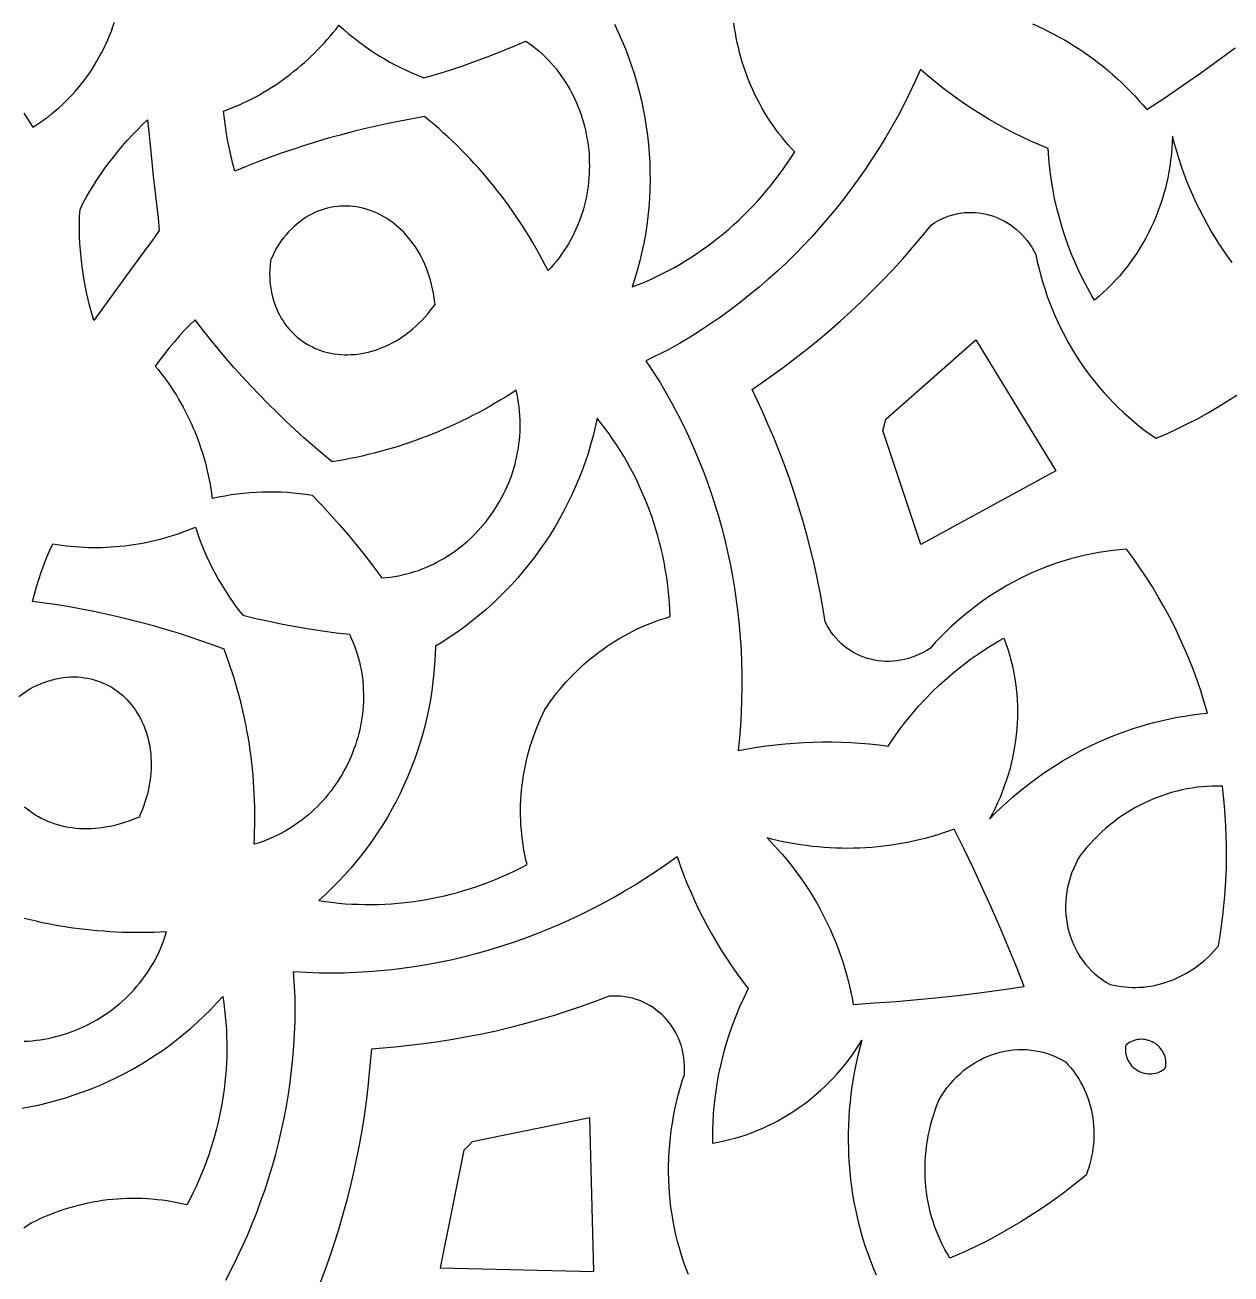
# Model space of a CAD drawing. Extents: x -261 to 261, y -261 to 261.
# Drawn here: x 65.4 to 179, y -119.2 to -1.5 of the extents above; entities that cross this region are included whole.
import ezdxf

# ---------------------------------------------------------------- set-up
doc = ezdxf.new("R2010")
doc.units = 0
doc.layers.add('COUCHE_1', color=18, linetype='CONTINUOUS')

msp = doc.modelspace()

# ---------------------------------------------------------------- linework, layer by layer
at = {"layer": 'COUCHE_1'}
for points in [[(65.26, -9.84), (66.09, -11.18), (66.46, -10.95), (66.82, -10.71), (67.18, -10.45), (67.53, -10.19), (67.87, -9.92), (68.21, -9.64), (68.54, -9.36), (68.87, -9.06), (69.18, -8.76), (69.49, -8.45), (69.79, -8.13), (70.08, -7.81), (70.37, -7.47), (70.65, -7.13), (70.92, -6.79), (71.18, -6.43), (71.43, -6.07), (71.68, -5.7), (71.92, -5.33), (72.14, -4.95), (72.36, -4.56), (72.57, -4.17), (72.78, -3.77), (72.97, -3.37), (73.15, -2.96), (73.33, -2.55), (73.5, -2.13), (73.65, -1.7), (73.8, -1.28)], [(120.88, -1.47), (121.25, -2.24), (121.59, -3.02), (121.92, -3.8), (122.22, -4.59), (122.5, -5.39), (122.77, -6.2), (123.01, -7.01), (123.23, -7.82), (123.42, -8.65), (123.6, -9.47), (123.76, -10.3), (123.89, -11.14), (124, -11.97), (124.09, -12.81), (124.16, -13.65), (124.21, -14.5), (124.23, -15.34), (124.24, -16.19), (124.22, -17.03), (124.18, -17.88), (124.12, -18.72), (124.03, -19.57), (123.93, -20.41), (123.8, -21.25), (123.65, -22.09), (123.48, -22.92), (123.28, -23.75), (123.06, -24.58), (122.82, -25.41), (122.56, -26.22), (123.14, -25.99), (123.72, -25.75), (124.29, -25.5), (124.86, -25.24), (125.42, -24.96), (125.98, -24.67), (126.53, -24.37), (127.07, -24.06), (127.61, -23.74), (128.14, -23.4), (128.66, -23.06), (129.18, -22.7), (129.69, -22.34), (130.19, -21.96), (130.69, -21.57), (131.18, -21.18), (131.66, -20.77), (132.13, -20.35), (132.59, -19.92), (133.05, -19.48), (133.5, -19.03), (133.94, -18.57), (134.38, -18.11), (134.8, -17.63), (135.22, -17.14), (135.62, -16.65), (136.02, -16.14), (136.41, -15.63), (136.79, -15.11), (137.16, -14.57), (137.52, -14.03), (137.87, -13.48), (137.54, -13.14), (137.23, -12.79), (136.92, -12.43), (136.62, -12.06), (136.32, -11.69), (136.04, -11.31), (135.77, -10.93), (135.5, -10.54), (135.25, -10.14), (135, -9.74), (134.77, -9.34), (134.54, -8.92), (134.32, -8.51), (134.12, -8.09), (133.92, -7.67), (133.73, -7.24), (133.55, -6.8), (133.38, -6.37), (133.22, -5.93), (133.07, -5.48), (132.92, -5.04), (132.79, -4.59), (132.67, -4.14), (132.56, -3.68), (132.45, -3.22), (132.36, -2.76), (132.28, -2.3), (132.21, -1.84), (132.14, -1.37)], [(160.27, -1.44), (160.78, -1.67), (161.29, -1.91), (161.79, -2.15), (162.29, -2.41), (162.78, -2.68), (163.27, -2.95), (163.75, -3.24), (164.23, -3.53), (164.7, -3.84), (165.17, -4.15), (165.63, -4.48), (166.09, -4.81), (166.53, -5.15), (166.98, -5.5), (167.42, -5.86), (167.85, -6.23), (168.27, -6.61), (168.69, -7), (169.1, -7.4), (169.5, -7.81), (169.9, -8.22), (170.29, -8.65), (170.67, -9.08), (171.05, -9.52), (172.73, -8.4), (174.41, -7.25), (176.08, -6.09), (177.73, -4.9), (179.37, -3.7)], [(179.07, -23.91), (178.65, -23.33), (178.23, -22.73), (177.83, -22.13), (177.45, -21.51), (177.07, -20.89), (176.71, -20.26), (176.36, -19.61), (176.03, -18.96), (175.7, -18.3), (175.4, -17.63), (175.1, -16.96), (174.82, -16.27), (174.56, -15.58), (174.31, -14.88), (174.07, -14.18), (173.85, -13.46), (173.64, -12.74), (173.45, -12.02), (173.43, -12.59), (173.4, -13.15), (173.35, -13.72), (173.28, -14.28), (173.21, -14.83), (173.12, -15.38), (173.01, -15.93), (172.89, -16.48), (172.75, -17.02), (172.6, -17.55), (172.44, -18.08), (172.27, -18.6), (172.08, -19.12), (171.87, -19.63), (171.66, -20.14), (171.43, -20.64), (171.19, -21.13), (170.93, -21.61), (170.67, -22.09), (170.39, -22.56), (170.09, -23.02), (169.79, -23.47), (169.47, -23.91), (169.15, -24.35), (168.81, -24.77), (168.45, -25.19), (168.09, -25.59), (167.72, -25.99), (167.33, -26.37), (166.93, -26.74), (166.53, -27.1), (166.11, -27.46), (165.87, -27.05), (165.64, -26.65), (165.41, -26.24), (165.19, -25.82), (164.77, -24.99), (164.37, -24.14), (164, -23.27), (163.66, -22.4), (163.35, -21.51), (163.06, -20.62), (162.8, -19.72), (162.56, -18.8), (162.35, -17.88), (162.17, -16.95), (162.02, -16.02), (161.9, -15.08), (161.8, -14.13), (161.74, -13.18), (160.92, -12.84), (160.12, -12.49), (159.32, -12.11), (158.53, -11.72), (157.74, -11.32), (156.97, -10.89), (156.2, -10.45), (155.44, -9.99), (154.69, -9.52), (153.95, -9.03), (153.22, -8.52), (152.5, -8), (151.79, -7.46), (151.09, -6.91), (150.4, -6.34), (149.72, -5.75), (149.23, -6.84), (148.71, -7.92), (148.18, -8.99), (147.63, -10.04), (147.05, -11.07), (146.46, -12.1), (145.84, -13.1), (145.21, -14.1), (144.56, -15.07), (143.89, -16.03), (143.2, -16.98), (142.5, -17.91), (141.78, -18.82), (141.03, -19.71), (140.28, -20.59), (139.5, -21.45), (138.71, -22.3), (137.9, -23.12), (137.08, -23.93), (136.24, -24.72), (135.38, -25.49), (134.51, -26.24), (133.62, -26.97), (132.72, -27.68), (131.81, -28.38), (130.88, -29.05), (129.93, -29.7), (128.98, -30.33), (128.01, -30.94), (127.02, -31.53), (126.02, -32.09), (123.85, -33.18), (125.19, -35.22), (125.77, -36.21), (126.33, -37.21), (126.86, -38.22), (127.38, -39.25), (127.87, -40.28), (128.34, -41.33), (128.78, -42.39), (129.21, -43.45), (129.61, -44.53), (129.99, -45.62), (130.34, -46.71), (130.68, -47.81), (130.99, -48.93), (131.28, -50.04), (131.54, -51.17), (131.78, -52.3), (132, -53.44), (132.19, -54.59), (132.36, -55.74), (132.51, -56.9), (132.63, -58.06), (132.73, -59.23), (132.81, -60.4), (132.86, -61.57), (132.88, -62.75), (132.89, -63.94), (132.87, -65.12), (132.82, -66.31), (132.75, -67.5), (132.66, -68.69), (132.54, -69.88), (133.42, -69.71), (134.3, -69.56), (135.19, -69.43), (136.07, -69.32), (136.96, -69.23), (137.84, -69.16), (138.73, -69.1), (139.61, -69.07), (140.5, -69.05), (141.38, -69.05), (142.27, -69.07), (143.15, -69.11), (144.03, -69.17), (144.91, -69.25), (145.78, -69.34), (146.66, -69.46), (147.19, -68.67), (147.75, -67.89), (148.32, -67.14), (148.92, -66.41), (149.54, -65.69), (150.18, -65), (150.84, -64.32), (151.52, -63.67), (152.22, -63.04), (152.94, -62.43), (153.67, -61.85), (154.42, -61.28), (155.19, -60.75), (155.97, -60.23), (156.37, -59.98), (156.77, -59.74), (157.17, -59.51), (157.58, -59.28), (157.77, -59.79), (157.94, -60.31), (158.1, -60.83), (158.24, -61.35), (158.37, -61.88), (158.48, -62.41), (158.58, -62.95), (158.66, -63.49), (158.72, -64.03), (158.78, -64.57), (158.81, -65.11), (158.84, -65.66), (158.85, -66.2), (158.84, -66.75), (158.82, -67.3), (158.78, -67.84), (158.73, -68.39), (158.66, -68.93), (158.58, -69.48), (158.49, -70.02), (158.38, -70.56), (158.26, -71.1), (158.12, -71.64), (157.96, -72.17), (157.8, -72.71), (157.61, -73.23), (157.42, -73.76), (157.21, -74.28), (156.98, -74.8), (156.74, -75.31), (156.49, -75.81), (156.22, -76.32), (156.75, -75.78), (157.29, -75.26), (157.84, -74.76), (158.39, -74.26), (158.96, -73.78), (159.54, -73.32), (160.12, -72.87), (160.71, -72.43), (161.31, -72), (161.92, -71.59), (162.54, -71.2), (163.16, -70.81), (163.79, -70.45), (164.43, -70.09), (165.07, -69.75), (165.72, -69.43), (166.38, -69.12), (167.04, -68.83), (167.71, -68.55), (168.38, -68.28), (169.06, -68.04), (169.74, -67.8), (170.42, -67.59), (171.11, -67.38), (171.81, -67.2), (172.51, -67.03), (173.21, -66.88), (173.91, -66.74), (174.62, -66.62), (175.33, -66.51), (176.04, -66.42), (176.76, -66.35), (176.45, -65.3), (176.12, -64.26), (175.77, -63.23), (175.39, -62.21), (174.99, -61.2), (174.57, -60.2), (174.12, -59.21), (173.66, -58.24), (173.17, -57.27), (172.65, -56.32), (172.12, -55.39), (171.56, -54.46), (170.99, -53.55), (170.39, -52.66), (169.77, -51.78), (169.12, -50.91), (168.47, -50.96), (167.82, -51.03), (167.17, -51.12), (166.53, -51.22), (165.88, -51.34), (165.24, -51.47), (164.61, -51.62), (163.98, -51.79), (163.35, -51.97), (162.72, -52.17), (162.1, -52.38), (161.49, -52.61), (160.88, -52.86), (160.28, -53.11), (159.68, -53.39), (159.09, -53.68), (158.5, -53.98), (157.92, -54.3), (157.35, -54.63), (156.78, -54.98), (156.22, -55.34), (155.67, -55.72), (155.13, -56.11), (154.6, -56.51), (154.07, -56.93), (153.55, -57.36), (153.05, -57.81), (152.55, -58.26), (152.06, -58.73), (151.58, -59.22), (151.11, -59.71), (150.65, -60.22), (150.32, -60.44), (149.98, -60.63), (149.63, -60.8), (149.29, -60.96), (148.93, -61.09), (148.58, -61.2), (148.22, -61.3), (147.86, -61.37), (147.5, -61.43), (147.14, -61.46), (146.79, -61.48), (146.43, -61.48), (146.08, -61.46), (145.73, -61.42), (145.38, -61.36), (145.04, -61.28), (144.7, -61.19), (144.37, -61.08), (144.04, -60.95), (143.72, -60.8), (143.41, -60.64), (143.11, -60.46), (142.82, -60.26), (142.54, -60.05), (142.27, -59.81), (142.01, -59.57), (141.76, -59.3), (141.53, -59.02), (141.31, -58.73), (141.1, -58.42), (140.91, -58.09), (140.73, -57.75), (140.51, -56.36), (140.26, -54.99), (139.99, -53.62), (139.69, -52.25), (139.36, -50.9), (139.02, -49.55), (138.64, -48.22), (138.24, -46.89), (137.82, -45.57), (137.38, -44.26), (136.91, -42.96), (136.41, -41.68), (135.89, -40.4), (135.35, -39.13), (134.79, -37.88), (133.87, -35.87), (135.67, -34.59), (136.79, -33.79), (137.89, -32.96), (138.97, -32.11), (140.05, -31.25), (141.1, -30.36), (142.14, -29.45), (143.17, -28.52), (144.18, -27.56), (145.17, -26.59), (146.14, -25.6), (147.1, -24.59), (148.04, -23.56), (148.96, -22.51), (149.87, -21.44), (150.75, -20.36), (151.08, -20.15), (151.4, -19.96), (151.74, -19.79), (152.08, -19.65), (152.42, -19.52), (152.77, -19.42), (153.12, -19.33), (153.47, -19.27), (153.82, -19.22), (154.17, -19.2), (154.52, -19.19), (154.87, -19.21), (155.22, -19.24), (155.57, -19.29), (155.91, -19.36), (156.25, -19.45), (156.58, -19.55), (156.91, -19.67), (157.23, -19.82), (157.55, -19.97), (157.86, -20.15), (158.16, -20.34), (158.46, -20.55), (158.74, -20.78), (159.01, -21.02), (159.27, -21.28), (159.52, -21.56), (159.76, -21.85), (159.99, -22.16), (160.2, -22.48), (160.4, -22.82), (160.58, -23.17), (160.72, -23.84), (160.88, -24.51), (161.05, -25.17), (161.24, -25.82), (161.45, -26.46), (161.66, -27.1), (161.9, -27.73), (162.14, -28.36), (162.4, -28.97), (162.68, -29.58), (162.97, -30.18), (163.27, -30.77), (163.58, -31.36), (163.91, -31.93), (164.26, -32.5), (164.61, -33.06), (164.98, -33.6), (165.36, -34.14), (165.75, -34.67), (166.16, -35.18), (166.58, -35.69), (167.01, -36.18), (167.45, -36.67), (167.9, -37.14), (168.37, -37.6), (168.84, -38.05), (169.33, -38.48), (169.83, -38.91), (170.33, -39.32), (170.85, -39.72), (171.38, -40.1), (171.92, -40.47), (172.91, -40.04), (173.89, -39.59), (174.85, -39.12), (175.81, -38.62), (176.75, -38.09), (177.68, -37.55), (178.6, -36.98), (179.51, -36.39)], [(64.78, -64.78), (65.81, -64.07), (66.17, -63.88), (66.53, -63.71), (66.89, -63.56), (67.24, -63.43), (67.6, -63.31), (67.95, -63.21), (68.3, -63.12), (68.64, -63.05), (68.98, -63), (69.32, -62.96), (69.66, -62.94), (69.99, -62.94), (70.31, -62.94), (70.64, -62.97), (70.95, -63.01), (71.27, -63.06), (71.57, -63.12), (71.87, -63.2), (72.17, -63.29), (72.46, -63.4), (72.74, -63.52), (73.02, -63.65), (73.29, -63.79), (73.56, -63.94), (73.81, -64.11), (74.06, -64.28), (74.31, -64.47), (74.54, -64.67), (74.77, -64.88), (74.98, -65.1), (75.19, -65.33), (75.4, -65.57), (75.59, -65.82), (75.77, -66.08), (75.94, -66.34), (76.11, -66.62), (76.26, -66.9), (76.4, -67.2), (76.54, -67.5), (76.66, -67.8), (76.77, -68.12), (76.87, -68.44), (76.96, -68.77), (77.04, -69.1), (77.11, -69.45), (77.16, -69.79), (77.2, -70.15), (77.23, -70.5), (77.25, -70.87), (77.25, -71.24), (77.24, -71.61), (77.22, -71.99), (77.18, -72.37), (77.13, -72.75), (77.06, -73.14), (76.99, -73.54), (76.89, -73.93), (76.78, -74.33), (76.66, -74.73), (76.52, -75.13), (76.36, -75.54), (76.19, -75.94), (76.14, -76.14), (75.94, -76.19), (75.54, -76.36), (75.13, -76.52), (74.73, -76.66), (74.33, -76.78), (73.93, -76.89), (73.54, -76.99), (73.14, -77.06), (72.75, -77.13), (72.37, -77.18), (71.99, -77.22), (71.61, -77.24), (71.24, -77.25), (70.87, -77.25), (70.5, -77.23), (70.15, -77.2), (69.79, -77.16), (69.45, -77.11), (69.1, -77.04), (68.77, -76.96), (68.44, -76.87), (68.12, -76.77), (67.8, -76.66), (67.5, -76.54), (67.2, -76.4), (66.9, -76.26), (66.62, -76.11), (66.34, -75.94), (66.08, -75.77), (65.82, -75.59), (65.57, -75.4), (65.33, -75.19)], [(84.27, -119.75), (84.81, -118.71), (85.33, -117.66), (85.83, -116.6), (86.31, -115.53), (86.76, -114.45), (87.19, -113.37), (87.59, -112.28), (87.97, -111.19), (88.33, -110.08), (88.67, -108.98), (88.98, -107.86), (89.26, -106.75), (89.53, -105.63), (89.77, -104.5), (89.98, -103.37), (90.17, -102.24), (90.34, -101.1), (90.48, -99.96), (90.59, -98.82), (90.69, -97.68), (90.75, -96.53), (90.8, -95.39), (90.81, -94.24), (90.81, -93.09), (90.66, -90.66), (93.09, -90.81), (94.24, -90.81), (95.39, -90.8), (96.53, -90.75), (97.68, -90.69), (98.82, -90.59), (99.96, -90.48), (101.1, -90.34), (102.24, -90.17), (103.37, -89.98), (104.5, -89.77), (105.63, -89.53), (106.75, -89.26), (107.86, -88.98), (108.98, -88.67), (110.08, -88.33), (111.19, -87.97), (112.28, -87.59), (113.37, -87.19), (114.45, -86.76), (115.53, -86.31), (116.6, -85.83), (117.66, -85.33), (118.71, -84.81), (119.75, -84.27), (120.79, -83.7), (121.81, -83.12), (122.83, -82.51), (123.83, -81.87), (124.83, -81.22), (125.81, -80.54), (126.79, -79.84), (127.08, -80.69), (127.39, -81.53), (127.72, -82.36), (128.07, -83.18), (128.43, -83.99), (128.81, -84.8), (129.21, -85.59), (129.62, -86.38), (130.05, -87.15), (130.49, -87.92), (130.95, -88.67), (131.43, -89.42), (131.92, -90.15), (132.42, -90.87), (132.94, -91.58), (133.48, -92.28), (133.06, -93.14), (132.67, -94.01), (132.31, -94.88), (131.97, -95.77), (131.66, -96.66), (131.38, -97.56), (131.13, -98.47), (130.9, -99.39), (130.7, -100.31), (130.54, -101.23), (130.4, -102.16), (130.28, -103.09), (130.2, -104.02), (130.15, -104.96), (130.13, -105.43), (130.12, -105.89), (130.12, -106.36), (130.13, -106.83), (130.66, -106.74), (131.2, -106.63), (131.73, -106.5), (132.25, -106.36), (132.78, -106.21), (133.29, -106.04), (133.8, -105.86), (134.31, -105.66), (134.81, -105.45), (135.31, -105.22), (135.8, -104.98), (136.28, -104.73), (136.76, -104.46), (137.23, -104.18), (137.69, -103.89), (138.14, -103.59), (138.59, -103.27), (139.03, -102.94), (139.46, -102.6), (139.89, -102.24), (140.3, -101.88), (140.7, -101.5), (141.1, -101.11), (141.49, -100.71), (141.86, -100.3), (142.23, -99.88), (142.59, -99.45), (142.93, -99.01), (143.27, -98.55), (143.59, -98.09), (143.9, -97.62), (144.2, -97.13), (144, -97.86), (143.82, -98.58), (143.66, -99.31), (143.51, -100.04), (143.38, -100.77), (143.26, -101.5), (143.16, -102.24), (143.08, -102.97), (143.01, -103.7), (142.96, -104.43), (142.93, -105.17), (142.91, -105.9), (142.9, -106.63), (142.92, -107.35), (142.94, -108.08), (142.99, -108.81), (143.05, -109.53), (143.13, -110.25), (143.22, -110.96), (143.32, -111.68), (143.45, -112.39), (143.59, -113.1), (143.74, -113.8), (143.91, -114.5), (144.1, -115.19), (144.3, -115.88), (144.52, -116.57), (144.75, -117.24), (145, -117.92), (145.27, -118.59), (145.55, -119.25)], [(65.28, -97.24), (65.66, -97.22), (66.04, -97.19), (66.42, -97.15), (66.79, -97.1), (67.16, -97.04), (67.54, -96.97), (67.91, -96.89), (68.27, -96.8), (68.64, -96.7), (69, -96.6), (69.36, -96.48), (69.72, -96.35), (70.07, -96.22), (70.42, -96.08), (70.77, -95.92), (71.11, -95.76), (71.45, -95.59), (71.79, -95.41), (72.12, -95.23), (72.44, -95.03), (72.76, -94.83), (73.08, -94.62), (73.39, -94.4), (73.69, -94.17), (73.99, -93.93), (74.29, -93.69), (74.57, -93.44), (74.85, -93.18), (75.13, -92.91), (75.4, -92.64), (75.66, -92.36), (75.91, -92.07), (76.15, -91.77), (76.39, -91.47), (76.62, -91.16), (76.84, -90.85), (77.06, -90.52), (77.26, -90.19), (77.46, -89.86), (77.65, -89.51), (77.83, -89.16), (78, -88.81), (78.16, -88.45), (78.31, -88.08), (78.45, -87.71), (78.58, -87.33), (78.7, -86.94), (78.1, -86.97), (77.51, -86.99), (76.91, -87.01), (76.32, -87.01), (75.73, -87.01), (75.14, -87), (74.55, -86.99), (73.96, -86.96), (73.37, -86.93), (72.78, -86.89), (72.2, -86.85), (71.61, -86.79), (71.03, -86.73), (70.45, -86.66), (69.87, -86.58), (69.29, -86.5), (68.71, -86.4), (68.14, -86.3), (67.56, -86.19), (66.99, -86.08), (66.42, -85.95), (65.86, -85.82), (65.29, -85.69)], [(65.09, -103.55), (65.92, -103.4), (66.75, -103.22), (67.57, -103.02), (68.39, -102.8), (69.2, -102.56), (70, -102.3), (70.8, -102.02), (71.59, -101.72), (72.37, -101.4), (73.14, -101.06), (73.91, -100.7), (74.66, -100.32), (75.4, -99.92), (76.14, -99.5), (76.86, -99.06), (77.57, -98.6), (78.28, -98.13), (78.96, -97.63), (79.64, -97.12), (80.3, -96.59), (80.95, -96.04), (81.59, -95.47), (82.21, -94.89), (82.82, -94.28), (83.41, -93.66), (83.99, -93.03), (84.08, -93.65), (84.16, -94.27), (84.23, -94.89), (84.29, -95.51), (84.33, -96.14), (84.35, -96.76), (84.37, -97.39), (84.37, -98.02), (84.36, -98.64), (84.34, -99.27), (84.3, -99.89), (84.25, -100.52), (84.19, -101.14), (84.11, -101.77), (84.03, -102.39), (83.93, -103.01), (83.81, -103.63), (83.69, -104.25), (83.55, -104.87), (83.4, -105.49), (83.23, -106.1), (83.06, -106.71), (82.87, -107.32), (82.67, -107.93), (82.45, -108.53), (82.23, -109.13), (81.99, -109.73), (81.74, -110.32), (81.48, -110.91), (81.2, -111.5), (80.91, -112.08), (80.61, -112.66), (80.15, -112.55), (79.69, -112.45), (79.22, -112.36), (78.75, -112.28), (78.28, -112.22), (77.82, -112.16), (77.35, -112.12), (76.88, -112.08), (76.41, -112.06), (75.94, -112.05), (75.47, -112.04), (75, -112.05), (74.53, -112.07), (74.06, -112.1), (73.6, -112.14), (73.13, -112.19), (72.67, -112.25), (72.2, -112.32), (71.74, -112.4), (71.28, -112.5), (70.82, -112.6), (70.37, -112.71), (69.92, -112.83), (69.47, -112.96), (69.02, -113.1), (68.57, -113.25), (68.13, -113.41), (67.69, -113.58), (67.26, -113.75), (66.82, -113.94), (66.4, -114.14), (66.01, -114.33), (65.65, -114.57), (65.26, -114.84)], [(127.85, -119.22), (127.62, -118.61), (127.4, -117.99), (127.2, -117.37), (127.01, -116.74), (126.84, -116.11), (126.68, -115.48), (126.54, -114.84), (126.42, -114.19), (126.31, -113.55), (126.21, -112.9), (126.14, -112.25), (126.08, -111.59), (126.03, -110.93), (126, -110.27), (125.99, -109.61), (125.99, -108.95), (126.01, -108.29), (126.04, -107.62), (126.09, -106.96), (126.16, -106.29), (126.24, -105.63), (126.34, -104.96), (126.45, -104.3), (126.58, -103.64), (126.73, -102.98), (126.89, -102.32), (127.07, -101.67), (127.27, -101.01), (127.48, -100.36), (127.5, -99.96), (127.5, -99.57), (127.47, -99.19), (127.43, -98.81), (127.37, -98.43), (127.29, -98.07), (127.2, -97.71), (127.08, -97.37), (126.95, -97.03), (126.8, -96.7), (126.64, -96.38), (126.46, -96.07), (126.26, -95.78), (126.05, -95.49), (125.83, -95.22), (125.59, -94.96), (125.34, -94.72), (125.08, -94.49), (124.8, -94.27), (124.52, -94.07), (124.22, -93.88), (123.91, -93.71), (123.6, -93.56), (123.27, -93.42), (122.94, -93.3), (122.59, -93.2), (122.24, -93.12), (121.88, -93.06), (121.51, -93.01), (121.14, -92.99), (120.76, -92.99), (120.38, -93.01), (119.07, -93.5), (117.75, -93.98), (116.43, -94.42), (115.1, -94.85), (113.76, -95.24), (112.42, -95.61), (111.08, -95.96), (109.73, -96.28), (108.38, -96.57), (107.02, -96.84), (105.66, -97.08), (104.3, -97.3), (102.93, -97.49), (101.57, -97.65), (100.2, -97.79), (98, -98), (97.79, -100.2), (97.65, -101.57), (97.49, -102.93), (97.3, -104.3), (97.08, -105.66), (96.84, -107.02), (96.57, -108.38), (96.28, -109.73), (95.96, -111.08), (95.61, -112.42), (95.24, -113.76), (94.85, -115.1), (94.42, -116.43), (93.98, -117.75), (93.5, -119.07), (93.01, -120.38)]]:
    msp.add_lwpolyline(points, dxfattribs=at)
for points in [[(94.93, -1.58), (95.38, -1.98), (95.83, -2.37), (96.3, -2.74), (96.77, -3.11), (97.25, -3.46), (97.73, -3.8), (98.23, -4.13), (98.72, -4.45), (99.23, -4.75), (99.74, -5.04), (100.26, -5.32), (100.79, -5.59), (101.32, -5.84), (101.85, -6.09), (102.39, -6.32), (102.94, -6.53), (104.16, -6.17), (105.38, -5.79), (106.59, -5.39), (107.79, -4.96), (108.99, -4.52), (110.18, -4.05), (111.36, -3.56), (112.54, -3.06), (112.86, -3.29), (113.18, -3.52), (113.49, -3.77), (113.79, -4.02), (114.08, -4.28), (114.36, -4.55), (114.63, -4.83), (114.89, -5.11), (115.14, -5.4), (115.39, -5.69), (115.63, -6), (115.85, -6.3), (116.07, -6.62), (116.28, -6.93), (116.48, -7.26), (116.67, -7.59), (116.85, -7.92), (117.02, -8.26), (117.19, -8.6), (117.34, -8.94), (117.48, -9.29), (117.62, -9.65), (117.75, -10), (117.86, -10.36), (117.97, -10.73), (118.07, -11.09), (118.16, -11.46), (118.23, -11.83), (118.3, -12.2), (118.37, -12.58), (118.42, -12.95), (118.46, -13.33), (118.49, -13.7), (118.51, -14.08), (118.52, -14.46), (118.53, -14.84), (118.52, -15.22), (118.51, -15.6), (118.48, -15.98), (118.44, -16.36), (118.4, -16.74), (118.35, -17.11), (118.28, -17.49), (118.21, -17.86), (118.12, -18.24), (118.03, -18.61), (117.93, -18.97), (117.81, -19.34), (117.69, -19.7), (117.56, -20.06), (117.41, -20.42), (117.26, -20.78), (117.1, -21.13), (116.92, -21.47), (116.74, -21.82), (116.55, -22.15), (116.35, -22.49), (116.13, -22.82), (115.91, -23.14), (115.68, -23.46), (115.43, -23.78), (115.18, -24.08), (114.92, -24.39), (114.64, -24.68), (114.37, -24.15), (114.09, -23.63), (113.81, -23.11), (113.52, -22.59), (113.22, -22.08), (112.92, -21.57), (112.61, -21.07), (112.29, -20.57), (111.97, -20.07), (111.64, -19.59), (111.31, -19.1), (110.97, -18.62), (110.62, -18.15), (110.27, -17.68), (109.91, -17.22), (109.55, -16.76), (109.18, -16.31), (108.81, -15.86), (108.43, -15.41), (108.04, -14.98), (107.65, -14.55), (107.25, -14.12), (106.85, -13.7), (106.44, -13.29), (106.03, -12.88), (105.61, -12.47), (105.19, -12.08), (104.76, -11.69), (104.33, -11.3), (103.89, -10.92), (103.44, -10.55), (103, -10.18), (101.85, -10.38), (100.71, -10.59), (99.57, -10.82), (98.43, -11.07), (97.3, -11.33), (96.17, -11.61), (95.05, -11.91), (93.93, -12.22), (92.81, -12.55), (91.7, -12.89), (90.59, -13.26), (89.49, -13.63), (88.39, -14.03), (87.3, -14.44), (86.21, -14.86), (85.13, -15.31), (84.94, -14.61), (84.77, -13.92), (84.61, -13.22), (84.47, -12.51), (84.34, -11.8), (84.24, -11.09), (84.14, -10.38), (84.07, -9.66), (84.46, -9.51), (84.86, -9.36), (85.25, -9.19), (85.64, -9.02), (86.02, -8.84), (86.4, -8.66), (86.78, -8.47), (87.16, -8.27), (87.53, -8.06), (87.9, -7.85), (88.26, -7.63), (88.62, -7.4), (88.98, -7.17), (89.33, -6.93), (89.68, -6.69), (90.03, -6.44), (90.37, -6.18), (90.7, -5.91), (91.04, -5.64), (91.36, -5.37), (91.69, -5.08), (92.01, -4.79), (92.32, -4.5), (92.63, -4.2), (92.93, -3.89), (93.23, -3.58), (93.53, -3.26), (93.82, -2.93), (94.1, -2.6), (94.38, -2.27), (94.66, -1.93)], [(70.57, -18.91), (70.84, -18.28), (71.14, -17.74), (71.46, -17.2), (71.8, -16.66), (72.14, -16.12), (72.51, -15.58), (72.89, -15.04), (73.28, -14.51), (73.69, -13.98), (74.11, -13.46), (74.55, -12.94), (74.99, -12.43), (75.46, -11.93), (75.93, -11.44), (76.41, -10.96), (76.91, -10.49), (77.17, -13.15), (77.45, -15.79), (77.74, -18.41), (77.9, -19.7), (78.01, -20.9), (77.31, -21.89), (76.53, -22.93), (74.97, -25.04), (73.41, -27.2), (71.85, -29.37), (71.65, -28.71), (71.48, -28.06), (71.31, -27.4), (71.16, -26.73), (71.03, -26.07), (70.91, -25.4), (70.81, -24.74), (70.72, -24.08), (70.64, -23.42), (70.58, -22.76), (70.54, -22.12), (70.51, -21.47), (70.49, -20.84), (70.48, -20.21), (70.49, -19.59)], [(88.49, -23.71), (88.39, -24.95), (88.41, -25.36), (88.44, -25.76), (88.49, -26.14), (88.55, -26.52), (88.62, -26.89), (88.71, -27.24), (88.81, -27.59), (88.93, -27.92), (89.05, -28.24), (89.19, -28.55), (89.34, -28.85), (89.5, -29.14), (89.67, -29.42), (89.85, -29.69), (90.04, -29.94), (90.24, -30.19), (90.45, -30.42), (90.67, -30.64), (90.9, -30.85), (91.13, -31.05), (91.38, -31.24), (91.63, -31.42), (91.89, -31.58), (92.15, -31.73), (92.43, -31.87), (92.7, -32), (92.99, -32.11), (93.28, -32.22), (93.57, -32.31), (93.87, -32.39), (94.17, -32.46), (94.48, -32.51), (94.79, -32.55), (95.11, -32.58), (95.43, -32.6), (95.75, -32.6), (96.07, -32.59), (96.4, -32.57), (96.72, -32.54), (97.05, -32.49), (97.38, -32.43), (97.71, -32.35), (98.04, -32.27), (98.37, -32.17), (98.69, -32.05), (99.02, -31.93), (99.35, -31.78), (99.67, -31.63), (100, -31.46), (100.32, -31.28), (100.64, -31.09), (100.95, -30.88), (101.26, -30.66), (101.57, -30.42), (101.88, -30.17), (102.18, -29.9), (102.47, -29.62), (102.76, -29.33), (103.05, -29.02), (103.33, -28.7), (103.6, -28.37), (103.87, -28.01), (104.01, -27.87), (103.96, -27.67), (103.9, -27.23), (103.83, -26.81), (103.75, -26.39), (103.66, -25.98), (103.56, -25.58), (103.44, -25.19), (103.31, -24.81), (103.17, -24.44), (103.02, -24.08), (102.87, -23.73), (102.7, -23.4), (102.52, -23.07), (102.33, -22.75), (102.14, -22.44), (101.93, -22.15), (101.72, -21.86), (101.5, -21.59), (101.27, -21.33), (101.04, -21.07), (100.79, -20.83), (100.55, -20.61), (100.29, -20.39), (100.03, -20.18), (99.77, -19.99), (99.5, -19.81), (99.22, -19.64), (98.94, -19.48), (98.66, -19.34), (98.37, -19.21), (98.08, -19.09), (97.79, -18.98), (97.49, -18.89), (97.19, -18.81), (96.89, -18.74), (96.59, -18.68), (96.28, -18.64), (95.98, -18.61), (95.67, -18.6), (95.37, -18.6), (95.06, -18.61), (94.76, -18.63), (94.45, -18.67), (94.15, -18.73), (93.85, -18.8), (93.54, -18.88), (93.25, -18.98), (92.95, -19.09), (92.66, -19.21), (92.37, -19.35), (92.08, -19.51), (91.8, -19.68), (91.52, -19.87), (91.24, -20.07), (90.97, -20.29), (90.71, -20.52), (90.45, -20.76), (90.19, -21.03), (89.95, -21.31), (89.7, -21.6), (89.47, -21.91), (89.24, -22.24), (89.02, -22.58)], [(83, -46.09), (83.59, -45.97), (84.18, -45.87), (84.77, -45.77), (85.36, -45.69), (85.95, -45.63), (86.54, -45.58), (87.13, -45.54), (87.72, -45.51), (88.31, -45.5), (88.9, -45.5), (89.49, -45.52), (90.08, -45.55), (90.66, -45.6), (91.25, -45.65), (91.83, -45.73), (92.41, -45.81), (93.29, -46.74), (94.15, -47.68), (95, -48.63), (95.83, -49.6), (96.65, -50.58), (97.44, -51.58), (98.22, -52.6), (98.99, -53.62), (99.39, -53.59), (99.78, -53.54), (100.17, -53.48), (100.55, -53.41), (100.93, -53.33), (101.31, -53.24), (101.68, -53.13), (102.05, -53.02), (102.42, -52.9), (102.78, -52.76), (103.13, -52.62), (103.48, -52.47), (103.83, -52.31), (104.17, -52.13), (104.5, -51.95), (104.83, -51.77), (105.15, -51.57), (105.47, -51.36), (105.78, -51.15), (106.09, -50.92), (106.39, -50.69), (106.68, -50.46), (106.97, -50.21), (107.25, -49.96), (107.53, -49.7), (107.79, -49.43), (108.06, -49.15), (108.31, -48.87), (108.56, -48.59), (108.79, -48.29), (109.03, -47.99), (109.25, -47.69), (109.47, -47.38), (109.68, -47.06), (109.88, -46.74), (110.07, -46.41), (110.25, -46.08), (110.43, -45.74), (110.6, -45.4), (110.76, -45.06), (110.91, -44.71), (111.05, -44.35), (111.18, -43.99), (111.3, -43.63), (111.42, -43.27), (111.52, -42.9), (111.61, -42.53), (111.7, -42.16), (111.77, -41.78), (111.84, -41.4), (111.89, -41.02), (111.94, -40.64), (111.97, -40.25), (112, -39.87), (112.01, -39.48), (112.01, -39.09), (112, -38.7), (111.98, -38.31), (111.95, -37.91), (111.91, -37.52), (111.86, -37.13), (111.79, -36.73), (111.71, -36.34), (111.62, -35.94), (111.12, -36.27), (110.62, -36.58), (110.11, -36.89), (109.6, -37.2), (109.09, -37.49), (108.57, -37.78), (108.05, -38.06), (107.53, -38.33), (107.01, -38.6), (106.48, -38.86), (105.95, -39.11), (105.41, -39.36), (104.88, -39.59), (104.34, -39.82), (103.8, -40.05), (103.25, -40.26), (102.71, -40.47), (102.16, -40.67), (101.61, -40.86), (101.06, -41.05), (100.5, -41.23), (99.94, -41.4), (99.39, -41.56), (98.83, -41.72), (98.26, -41.86), (97.7, -42), (97.13, -42.14), (96.57, -42.26), (96, -42.38), (95.43, -42.49), (94.86, -42.59), (94.29, -42.68), (93.39, -41.94), (92.51, -41.18), (91.64, -40.41), (90.78, -39.63), (89.93, -38.84), (89.1, -38.03), (88.27, -37.21), (87.46, -36.38), (86.65, -35.54), (85.86, -34.68), (85.08, -33.82), (84.32, -32.94), (83.56, -32.05), (82.82, -31.15), (82.09, -30.23), (81.38, -29.31), (80.87, -29.81), (80.37, -30.33), (79.88, -30.86), (79.41, -31.4), (78.95, -31.95), (78.5, -32.51), (78.06, -33.08), (77.63, -33.66), (77.9, -33.99), (78.17, -34.33), (78.42, -34.66), (78.68, -35.01), (78.92, -35.35), (79.16, -35.7), (79.39, -36.06), (79.62, -36.42), (79.83, -36.78), (80.05, -37.15), (80.25, -37.52), (80.45, -37.9), (80.64, -38.28), (80.83, -38.66), (81.01, -39.05), (81.18, -39.44), (81.35, -39.83), (81.51, -40.23), (81.66, -40.63), (81.81, -41.03), (81.94, -41.44), (82.08, -41.85), (82.2, -42.26), (82.32, -42.68), (82.43, -43.1), (82.53, -43.52), (82.63, -43.94), (82.72, -44.37), (82.8, -44.8), (82.87, -45.23), (82.94, -45.66)], [(146.32, -39.21), (146.45, -38.67), (154.93, -31.18), (162.46, -43.53), (149.76, -50.46), (146.16, -39.74)], [(104.02, -60.05), (104, -60.87), (103.95, -61.72), (103.88, -62.56), (103.79, -63.41), (103.68, -64.25), (103.55, -65.09), (103.4, -65.92), (103.22, -66.75), (103.02, -67.57), (102.8, -68.39), (102.56, -69.2), (102.3, -70), (102.02, -70.8), (101.72, -71.59), (101.4, -72.37), (101.06, -73.14), (100.7, -73.91), (100.32, -74.66), (99.92, -75.4), (99.5, -76.14), (99.06, -76.86), (98.6, -77.57), (98.13, -78.28), (97.63, -78.96), (97.12, -79.64), (96.59, -80.3), (96.04, -80.95), (95.47, -81.59), (94.89, -82.21), (94.28, -82.82), (93.66, -83.41), (93.03, -83.99), (93.65, -84.08), (94.27, -84.16), (94.89, -84.23), (95.51, -84.29), (96.14, -84.33), (96.76, -84.35), (97.39, -84.37), (98.02, -84.37), (98.64, -84.36), (99.27, -84.34), (99.89, -84.3), (100.52, -84.25), (101.14, -84.19), (101.77, -84.11), (102.39, -84.03), (103.01, -83.93), (103.63, -83.81), (104.25, -83.69), (104.87, -83.55), (105.49, -83.4), (106.1, -83.23), (106.71, -83.06), (107.32, -82.87), (107.93, -82.67), (108.53, -82.45), (109.13, -82.23), (109.73, -81.99), (110.32, -81.74), (110.91, -81.48), (111.5, -81.2), (112.08, -80.91), (112.66, -80.61), (112.55, -80.15), (112.45, -79.69), (112.36, -79.22), (112.28, -78.75), (112.22, -78.28), (112.16, -77.82), (112.12, -77.35), (112.08, -76.88), (112.06, -76.41), (112.05, -75.94), (112.04, -75.47), (112.05, -75), (112.07, -74.53), (112.1, -74.06), (112.14, -73.6), (112.19, -73.13), (112.25, -72.67), (112.32, -72.2), (112.4, -71.74), (112.5, -71.28), (112.6, -70.82), (112.71, -70.37), (112.83, -69.92), (112.96, -69.47), (113.1, -69.02), (113.25, -68.57), (113.41, -68.13), (113.58, -67.69), (113.75, -67.26), (113.94, -66.82), (114.14, -66.4), (114.33, -66.01), (114.57, -65.65), (114.84, -65.26), (115.12, -64.89), (115.41, -64.51), (115.71, -64.15), (116.01, -63.79), (116.32, -63.44), (116.64, -63.09), (116.96, -62.75), (117.3, -62.42), (117.63, -62.1), (117.98, -61.78), (118.33, -61.47), (118.69, -61.17), (119.06, -60.88), (119.43, -60.6), (119.81, -60.32), (120.19, -60.05), (120.58, -59.79), (120.98, -59.54), (121.38, -59.3), (121.79, -59.07), (122.2, -58.84), (122.62, -58.63), (123.04, -58.42), (123.47, -58.23), (123.9, -58.04), (124.34, -57.86), (124.79, -57.7), (125.23, -57.54), (125.69, -57.39), (126.14, -57.26), (126.11, -56.61), (126.07, -55.96), (126.02, -55.31), (125.95, -54.67), (125.87, -54.03), (125.78, -53.4), (125.67, -52.76), (125.56, -52.13), (125.43, -51.51), (125.29, -50.89), (125.13, -50.27), (124.97, -49.66), (124.79, -49.05), (124.6, -48.44), (124.4, -47.84), (124.19, -47.25), (123.96, -46.66), (123.73, -46.08), (123.48, -45.5), (123.22, -44.93), (122.95, -44.36), (122.67, -43.8), (122.38, -43.25), (122.08, -42.7), (121.76, -42.16), (121.44, -41.62), (121.1, -41.1), (120.75, -40.57), (120.39, -40.06), (120.02, -39.56), (119.64, -39.06), (119.25, -38.57), (119.07, -39.41), (118.87, -40.24), (118.64, -41.07), (118.4, -41.89), (118.13, -42.7), (117.84, -43.5), (117.53, -44.29), (117.2, -45.07), (116.85, -45.84), (116.48, -46.61), (116.09, -47.36), (115.69, -48.1), (115.26, -48.83), (114.82, -49.55), (114.35, -50.26), (113.87, -50.95), (113.38, -51.63), (112.86, -52.3), (112.33, -52.96), (111.78, -53.6), (111.21, -54.22), (110.63, -54.84), (110.03, -55.43), (109.42, -56.02), (108.79, -56.58), (108.14, -57.13), (107.49, -57.67), (106.81, -58.18), (106.12, -58.68), (105.42, -59.17), (104.71, -59.63)], [(81.42, -48.83), (81.61, -49.4), (81.81, -49.97), (82.02, -50.52), (82.25, -51.07), (82.49, -51.62), (82.74, -52.16), (83, -52.69), (83.28, -53.21), (83.56, -53.73), (83.86, -54.24), (84.17, -54.74), (84.49, -55.23), (84.82, -55.72), (85.16, -56.2), (85.52, -56.67), (85.88, -57.13), (87.12, -57.42), (88.37, -57.7), (89.62, -57.96), (90.87, -58.19), (92.13, -58.41), (93.39, -58.6), (94.66, -58.77), (95.93, -58.92), (96.1, -59.28), (96.25, -59.64), (96.4, -60.01), (96.53, -60.38), (96.65, -60.75), (96.76, -61.12), (96.86, -61.5), (96.94, -61.87), (97.02, -62.25), (97.08, -62.63), (97.14, -63), (97.18, -63.38), (97.21, -63.76), (97.23, -64.14), (97.24, -64.52), (97.25, -64.9), (97.24, -65.28), (97.22, -65.66), (97.19, -66.04), (97.15, -66.42), (97.1, -66.79), (97.04, -67.16), (96.97, -67.54), (96.89, -67.91), (96.8, -68.27), (96.7, -68.64), (96.6, -69), (96.48, -69.36), (96.35, -69.72), (96.22, -70.07), (96.08, -70.42), (95.92, -70.77), (95.76, -71.11), (95.59, -71.45), (95.41, -71.79), (95.23, -72.12), (95.03, -72.44), (94.83, -72.76), (94.62, -73.08), (94.4, -73.39), (94.17, -73.69), (93.93, -73.99), (93.69, -74.29), (93.44, -74.57), (93.18, -74.85), (92.91, -75.13), (92.64, -75.4), (92.36, -75.66), (92.07, -75.91), (91.77, -76.15), (91.47, -76.39), (91.16, -76.62), (90.85, -76.84), (90.52, -77.06), (90.19, -77.26), (89.86, -77.46), (89.51, -77.65), (89.16, -77.83), (88.81, -78), (88.45, -78.16), (88.08, -78.31), (87.71, -78.45), (87.33, -78.58), (86.94, -78.7), (86.97, -78.1), (86.99, -77.51), (87.01, -76.91), (87.01, -76.32), (87.01, -75.73), (87, -75.14), (86.99, -74.55), (86.96, -73.96), (86.93, -73.37), (86.89, -72.78), (86.85, -72.2), (86.79, -71.61), (86.73, -71.03), (86.66, -70.45), (86.58, -69.87), (86.5, -69.29), (86.4, -68.71), (86.3, -68.14), (86.19, -67.56), (86.08, -66.99), (85.95, -66.42), (85.82, -65.86), (85.69, -65.29), (85.54, -64.73), (85.39, -64.17), (85.23, -63.61), (85.06, -63.05), (84.88, -62.5), (84.7, -61.95), (84.51, -61.4), (84.31, -60.86), (84.11, -60.32), (83.02, -59.91), (81.92, -59.53), (80.82, -59.16), (79.71, -58.8), (78.6, -58.47), (77.48, -58.14), (76.36, -57.84), (75.24, -57.55), (74.1, -57.27), (72.97, -57.02), (71.83, -56.78), (70.68, -56.55), (69.54, -56.34), (68.38, -56.15), (67.23, -55.98), (66.07, -55.82), (66.25, -55.13), (66.45, -54.44), (66.67, -53.75), (66.9, -53.07), (67.14, -52.4), (67.4, -51.73), (67.68, -51.06), (67.97, -50.4), (68.39, -50.47), (68.81, -50.53), (69.23, -50.59), (69.65, -50.63), (70.08, -50.67), (70.5, -50.7), (70.92, -50.72), (71.35, -50.74), (71.77, -50.75), (72.2, -50.75), (72.62, -50.74), (73.05, -50.72), (73.47, -50.7), (73.9, -50.67), (74.32, -50.63), (74.75, -50.59), (75.17, -50.53), (75.59, -50.47), (76.02, -50.4), (76.44, -50.33), (76.86, -50.25), (77.28, -50.15), (77.7, -50.06), (78.12, -49.95), (78.54, -49.84), (78.95, -49.72), (79.37, -49.59), (79.78, -49.45), (80.19, -49.31), (80.6, -49.16), (81.01, -49)], [(167.57, -91.89), (167.91, -91.97), (168.26, -92.04), (168.61, -92.09), (168.96, -92.13), (169.31, -92.16), (169.66, -92.17), (170.01, -92.17), (170.36, -92.16), (170.71, -92.14), (171.06, -92.1), (171.41, -92.05), (171.75, -91.98), (172.09, -91.91), (172.44, -91.82), (172.77, -91.72), (173.11, -91.6), (173.44, -91.48), (173.77, -91.34), (174.09, -91.19), (174.41, -91.03), (174.72, -90.86), (175.03, -90.68), (175.34, -90.48), (175.64, -90.28), (175.93, -90.06), (176.21, -89.83), (176.49, -89.6), (176.77, -89.35), (177.03, -89.09), (177.29, -88.82), (177.54, -88.54), (177.78, -88.25), (177.93, -87.31), (178.07, -86.37), (178.19, -85.42), (178.29, -84.48), (178.38, -83.54), (178.45, -82.6), (178.5, -81.66), (178.53, -80.71), (178.54, -79.77), (178.54, -78.83), (178.52, -77.89), (178.48, -76.96), (178.42, -76.02), (178.35, -75.09), (178.26, -74.16), (178.15, -73.23), (177.67, -73.22), (177.19, -73.23), (176.72, -73.25), (176.25, -73.28), (175.77, -73.33), (175.3, -73.4), (174.84, -73.48), (174.37, -73.57), (173.91, -73.68), (173.45, -73.8), (172.99, -73.94), (172.54, -74.09), (172.09, -74.25), (171.65, -74.43), (171.21, -74.62), (170.78, -74.82), (170.35, -75.04), (169.92, -75.27), (169.51, -75.51), (169.1, -75.77), (168.69, -76.03), (168.29, -76.31), (167.9, -76.6), (167.52, -76.91), (167.14, -77.22), (166.78, -77.55), (166.42, -77.89), (166.07, -78.24), (165.72, -78.61), (165.39, -78.98), (165.07, -79.36), (164.76, -79.76), (164.52, -80.17), (164.31, -80.59), (164.12, -81.01), (163.95, -81.43), (163.8, -81.86), (163.68, -82.3), (163.58, -82.73), (163.5, -83.17), (163.44, -83.6), (163.4, -84.04), (163.39, -84.47), (163.39, -84.91), (163.41, -85.34), (163.46, -85.76), (163.53, -86.19), (163.61, -86.6), (163.72, -87.01), (163.84, -87.42), (163.99, -87.81), (164.15, -88.2), (164.34, -88.58), (164.54, -88.95), (164.76, -89.31), (165, -89.65), (165.26, -89.98), (165.54, -90.3), (165.83, -90.61), (166.14, -90.9), (166.47, -91.17), (166.82, -91.43), (167.19, -91.67)], [(135.26, -78.09), (135.56, -78.39), (135.94, -78.8), (136.32, -79.21), (136.68, -79.63), (137.05, -80.06), (137.4, -80.5), (137.74, -80.94), (138.08, -81.38), (138.41, -81.84), (138.73, -82.29), (139.04, -82.76), (139.34, -83.23), (139.63, -83.71), (139.92, -84.19), (140.19, -84.68), (140.46, -85.17), (140.72, -85.67), (140.96, -86.18), (141.2, -86.69), (141.43, -87.21), (141.65, -87.73), (141.86, -88.25), (142.05, -88.79), (142.24, -89.32), (142.42, -89.86), (142.59, -90.41), (142.75, -90.96), (142.89, -91.51), (143.03, -92.07), (143.15, -92.63), (143.27, -93.2), (143.37, -93.77), (145.39, -93.64), (147.42, -93.49), (149.44, -93.31), (151.47, -93.11), (153.49, -92.89), (155.51, -92.64), (157.53, -92.37), (159.49, -92.08), (158.76, -90.24), (157.98, -88.36), (157.19, -86.48), (156.37, -84.62), (155.53, -82.77), (154.67, -80.92), (153.79, -79.09), (152.89, -77.27), (152.35, -77.47), (151.8, -77.66), (151.25, -77.83), (150.7, -77.99), (150.14, -78.14), (149.59, -78.28), (149.03, -78.41), (148.48, -78.53), (147.92, -78.63), (147.36, -78.72), (146.8, -78.81), (146.24, -78.88), (145.68, -78.94), (145.12, -78.99), (144.55, -79.03), (143.99, -79.05), (143.43, -79.07), (142.87, -79.08), (142.31, -79.07), (141.75, -79.06), (141.19, -79.03), (140.63, -78.99), (140.08, -78.95), (139.52, -78.89), (138.96, -78.82), (138.41, -78.74), (137.86, -78.65), (137.31, -78.56), (136.76, -78.45), (136.21, -78.33), (135.67, -78.2)], [(169.07, -97.61), (169.04, -97.77), (169.03, -97.96), (169.03, -98.15), (169.04, -98.34), (169.08, -98.52), (169.12, -98.69), (169.18, -98.86), (169.25, -99.02), (169.33, -99.17), (169.43, -99.32), (169.53, -99.45), (169.64, -99.58), (169.77, -99.7), (169.9, -99.81), (170.03, -99.91), (170.18, -100), (170.33, -100.08), (170.49, -100.15), (170.65, -100.21), (170.81, -100.25), (170.98, -100.29), (171.15, -100.31), (171.32, -100.32), (171.49, -100.31), (171.67, -100.29), (171.84, -100.26), (172.01, -100.21), (172.18, -100.15), (172.35, -100.07), (172.51, -99.97), (172.67, -99.86), (172.79, -99.76), (172.82, -99.6), (172.83, -99.41), (172.83, -99.22), (172.82, -99.04), (172.79, -98.86), (172.75, -98.69), (172.69, -98.52), (172.62, -98.36), (172.54, -98.21), (172.44, -98.07), (172.34, -97.93), (172.23, -97.8), (172.11, -97.68), (171.98, -97.57), (171.84, -97.47), (171.69, -97.38), (171.54, -97.3), (171.39, -97.23), (171.23, -97.17), (171.06, -97.13), (170.89, -97.09), (170.72, -97.07), (170.55, -97.06), (170.38, -97.07), (170.2, -97.08), (170.03, -97.12), (169.86, -97.16), (169.69, -97.23), (169.52, -97.3), (169.35, -97.4), (169.19, -97.51)], [(163.37, -99.17), (163.61, -99.43), (163.84, -99.7), (164.06, -99.97), (164.27, -100.26), (164.47, -100.55), (164.66, -100.84), (164.83, -101.15), (165, -101.46), (165.15, -101.77), (165.29, -102.09), (165.42, -102.42), (165.53, -102.75), (165.64, -103.09), (165.73, -103.42), (165.82, -103.77), (165.88, -104.11), (165.94, -104.46), (165.99, -104.82), (166.02, -105.17), (166.04, -105.53), (166.05, -105.88), (166.05, -106.24), (166.03, -106.6), (166, -106.97), (165.96, -107.33), (165.91, -107.69), (165.84, -108.05), (165.76, -108.41), (165.67, -108.77), (165.56, -109.13), (165.44, -109.48), (165.31, -109.84), (164.58, -110.44), (163.83, -111.03), (163.08, -111.61), (162.31, -112.17), (161.54, -112.71), (160.75, -113.24), (159.96, -113.75), (159.16, -114.25), (158.36, -114.73), (157.54, -115.2), (156.72, -115.65), (155.89, -116.09), (155.05, -116.51), (154.2, -116.91), (153.35, -117.29), (152.49, -117.66), (152.25, -117.26), (152.01, -116.84), (151.79, -116.42), (151.59, -115.99), (151.4, -115.56), (151.22, -115.12), (151.05, -114.67), (150.9, -114.22), (150.76, -113.77), (150.64, -113.31), (150.53, -112.85), (150.43, -112.38), (150.35, -111.91), (150.28, -111.44), (150.23, -110.96), (150.19, -110.49), (150.16, -110.01), (150.15, -109.52), (150.15, -109.04), (150.16, -108.56), (150.19, -108.07), (150.24, -107.59), (150.29, -107.11), (150.37, -106.62), (150.45, -106.14), (150.55, -105.66), (150.67, -105.18), (150.79, -104.7), (150.94, -104.22), (151.09, -103.74), (151.27, -103.27), (151.45, -102.8), (151.69, -102.39), (151.94, -102), (152.21, -101.63), (152.5, -101.27), (152.8, -100.93), (153.11, -100.6), (153.44, -100.3), (153.77, -100.01), (154.12, -99.74), (154.48, -99.49), (154.85, -99.26), (155.23, -99.05), (155.61, -98.85), (156, -98.68), (156.4, -98.52), (156.81, -98.39), (157.22, -98.28), (157.63, -98.18), (158.04, -98.11), (158.46, -98.06), (158.88, -98.03), (159.3, -98.02), (159.72, -98.03), (160.14, -98.07), (160.56, -98.13), (160.97, -98.21), (161.38, -98.31), (161.79, -98.44), (162.19, -98.58), (162.59, -98.76), (162.98, -98.95)], [(118.93, -118.93), (118.58, -104.46), (107.49, -106.71), (107.12, -107.12), (106.71, -107.49), (104.46, -118.58)]]:
    msp.add_lwpolyline(points, close=True, dxfattribs=at)

doc.saveas('drawing.dxf')
